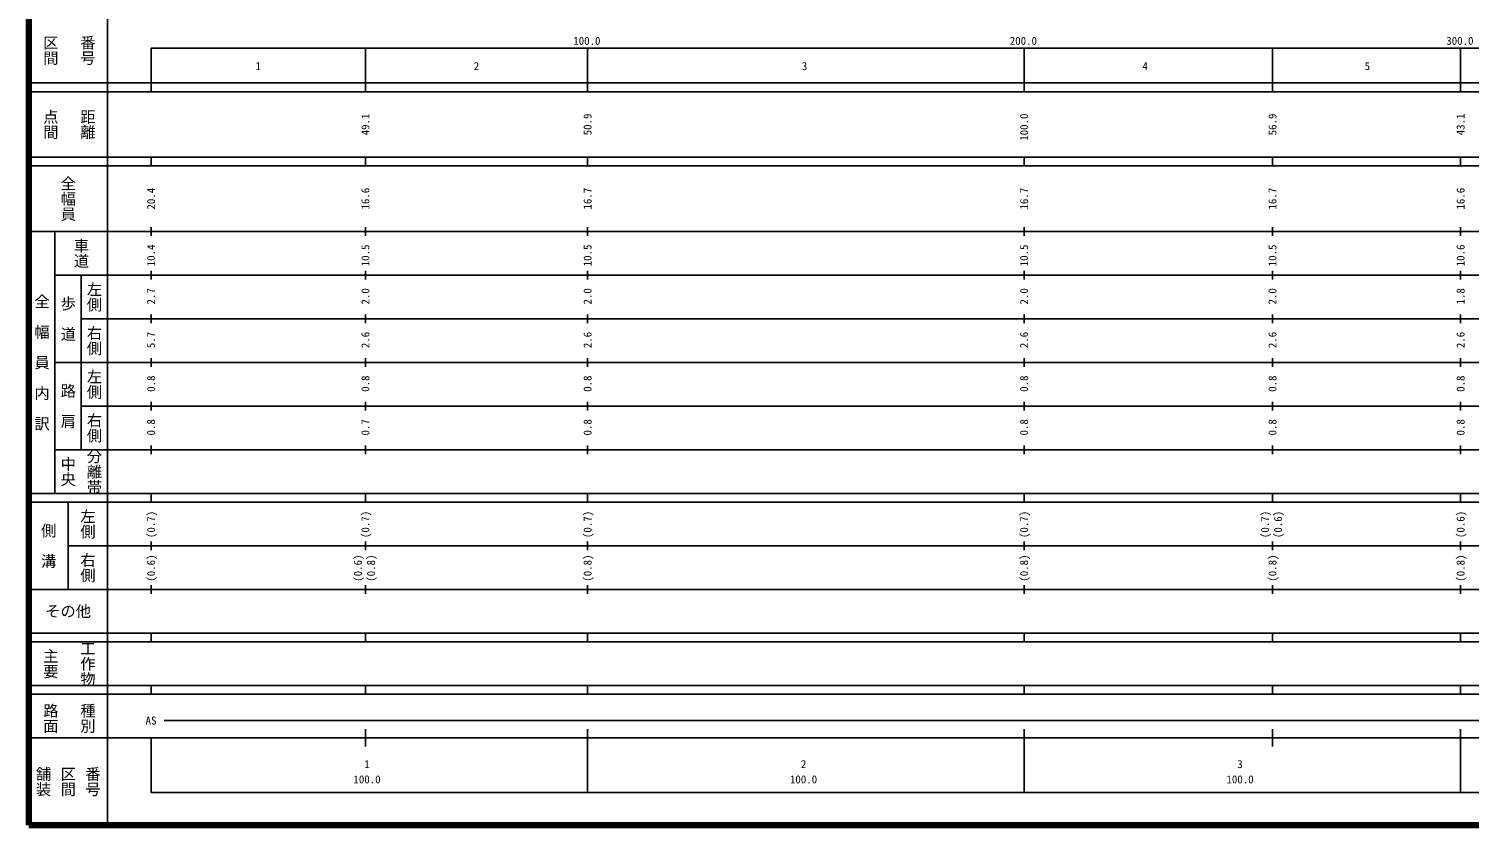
# Model space of a CAD drawing. Units: millimetres on the paper, enlarged 1000 times. Extents: x 40000 to 680000, y 20000 to 380000.
# Drawn here: x 40000 to 369975, y 20000 to 202409 of the extents above; entities that cross this region are included whole.
import ezdxf
from ezdxf.enums import TextEntityAlignment as Align

# ---------------------------------------------------------------- set-up
doc = ezdxf.new("R2010")
doc.units = ezdxf.units.MM
doc.header["$LTSCALE"] = 1000
doc.layers.add('M-TTL', color=2, linetype='Continuous', lineweight=140)
doc.layers.add('M-TTL-BAND', color=7, linetype='Continuous', lineweight=25)
doc.styles.add('@ＭＳ ゴシック', font='')
doc.styles.add('ＭＳ ゴシック', font='')
doc.styles.get('@ＭＳ ゴシック').set_extended_font_data('@MS Gothic')
doc.styles.get('ＭＳ ゴシック').set_extended_font_data('MS Gothic')

msp = doc.modelspace()

# ---------------------------------------------------------------- linework, layer by layer
at = {"layer": 'M-TTL'}
for p, q in [((40000, 380000), (40000, 20000)), ((40000, 20000), (680000, 20000))]:
    msp.add_line(p, q, dxfattribs=at)
at = {"layer": 'M-TTL-BAND'}
for p, q in [((58000, 370000), (58000, 20000)), ((68000, 198000), (579000, 198000)), ((68000, 198000), (68000, 188000)), ((117100, 188000), (117100, 198000)), ((168000, 188000), (168000, 198000)), ((268000, 188000), (268000, 198000)), ((324900, 188000), (324900, 198000)), ((368000, 188000), (368000, 198000)), ((40000, 190000), (579000, 190000)), ((40000, 188000), (579000, 188000)), ((40000, 173000), (579000, 173000)), ((68000, 171000), (68000, 173000)), ((117100, 171000), (117100, 173000)), ((168000, 171000), (168000, 173000)), ((268000, 171000), (268000, 173000)), ((324900, 171000), (324900, 173000)), ((368000, 171000), (368000, 173000)), ((40000, 171000), (579000, 171000)), ((40000, 156000), (579000, 156000)), ((46000, 96000), (46000, 156000)), ((68000, 155000), (68000, 157000)), ((117100, 155000), (117100, 157000)), ((168000, 155000), (168000, 157000)), ((268000, 155000), (268000, 157000)), ((324900, 155000), (324900, 157000)), ((368000, 155000), (368000, 157000)), ((46000, 146000), (579000, 146000)), ((52000, 146000), (52000, 106000)), ((68000, 145000), (68000, 147000)), ((117100, 145000), (117100, 147000)), ((168000, 145000), (168000, 147000)), ((268000, 145000), (268000, 147000)), ((324900, 145000), (324900, 147000)), ((368000, 145000), (368000, 147000)), ((52000, 136000), (579000, 136000)), ((68000, 135000), (68000, 137000)), ((68000, 135000), (68000, 137000)), ((117100, 135000), (117100, 137000)), ((168000, 135000), (168000, 137000)), ((268000, 135000), (268000, 137000)), ((324900, 135000), (324900, 137000)), ((368000, 135000), (368000, 137000)), ((46000, 126000), (579000, 126000)), ((68000, 125000), (68000, 127000)), ((117100, 125000), (117100, 127000)), ((168000, 125000), (168000, 127000)), ((268000, 125000), (268000, 127000)), ((324900, 125000), (324900, 127000)), ((368000, 125000), (368000, 127000)), ((52000, 116000), (579000, 116000)), ((68000, 115000), (68000, 117000)), ((117100, 115000), (117100, 117000)), ((168000, 115000), (168000, 117000)), ((268000, 115000), (268000, 117000)), ((324900, 115000), (324900, 117000)), ((368000, 115000), (368000, 117000)), ((46000, 106000), (579000, 106000)), ((68000, 105000), (68000, 107000)), ((117100, 105000), (117100, 107000)), ((168000, 105000), (168000, 107000)), ((268000, 105000), (268000, 107000)), ((268000, 105000), (268000, 107000)), ((324900, 105000), (324900, 107000)), ((368000, 105000), (368000, 107000)), ((40000, 96000), (579000, 96000)), ((68000, 94000), (68000, 96000)), ((117100, 94000), (117100, 96000)), ((168000, 94000), (168000, 96000)), ((268000, 94000), (268000, 96000)), ((324900, 94000), (324900, 96000)), ((368000, 94000), (368000, 96000)), ((40000, 94000), (579000, 94000)), ((49000, 94000), (49000, 74000)), ((49000, 84000), (579000, 84000)), ((68000, 83000), (68000, 85000)), ((117100, 83000), (117100, 85000)), ((168000, 83000), (168000, 85000)), ((268000, 83000), (268000, 85000)), ((324900, 83000), (324900, 85000)), ((368000, 83000), (368000, 85000)), ((40000, 74000), (579000, 74000)), ((68000, 73000), (68000, 75000)), ((117100, 73000), (117100, 75000)), ((168000, 73000), (168000, 75000)), ((268000, 73000), (268000, 75000)), ((324900, 73000), (324900, 75000)), ((368000, 73000), (368000, 75000)), ((40000, 64000), (579000, 64000)), ((68000, 62000), (68000, 64000)), ((117100, 62000), (117100, 64000)), ((168000, 62000), (168000, 64000)), ((268000, 62000), (268000, 64000)), ((324900, 62000), (324900, 64000)), ((368000, 62000), (368000, 64000)), ((40000, 62000), (579000, 62000)), ((40000, 52000), (579000, 52000)), ((40000, 50000), (579000, 50000)), ((68000, 50000), (68000, 52000)), ((117100, 50000), (117100, 52000)), ((168000, 50000), (168000, 52000)), ((268000, 50000), (268000, 52000)), ((324900, 50000), (324900, 52000)), ((368000, 50000), (368000, 52000)), ((71000, 44000), (565498, 44000)), ((40000, 40000), (579000, 40000)), ((68000, 40000), (68000, 27500)), ((117100, 38000), (117100, 42000)), ((168000, 27500), (168000, 42000)), ((268000, 27500), (268000, 42000)), ((324900, 38000), (324900, 42000)), ((368000, 27500), (368000, 42000)), ((68000, 27500), (579000, 27500))]:
    msp.add_line(p, q, dxfattribs=at)

# ---------------------------------------------------------------- texts
at = {"layer": 'M-TTL-BAND', "style": '@ＭＳ ゴシック'}
for s, p in [('区間', (45000, 197500)), ('番号', (53500, 197500)), ('点間', (45000, 180500)), ('距離', (53500, 180500)), ('全幅員', (49000, 163500)), ('車道', (52000, 151000)), ('左側', (55000, 141000)), ('全\u3000幅\u3000員\u3000内\u3000訳', (43000, 126000)), ('歩\u3000道', (49000, 136000)), ('右側', (55000, 131000)), ('左側', (55000, 121000)), ('路\u3000肩', (49000, 116000)), ('右側', (55000, 111000)), ('分離帯', (55000, 101000)), ('中央', (49000, 101000)), ('左側', (53500, 89000)), ('側\u3000溝', (44500, 84000)), ('右側', (53500, 79000)), ('主要', (45000, 57000)), ('工作物', (53500, 57000)), ('路面', (45000, 44500)), ('種別', (53500, 44500)), ('舗装', (43333, 30000)), ('区間', (49000, 30000)), ('番号', (54667, 30000))]:
    msp.add_text(s, height=2566, rotation=270, dxfattribs=at).set_placement(p, align=Align.MIDDLE_CENTER)
at = {"layer": 'M-TTL-BAND', "style": 'ＭＳ ゴシック'}
for s, p in [('100.0', (167844, 198195)), ('200.0', (267844, 198195)), ('300.0', (367844, 198195)), ('1', (92570, 192405)), ('2', (142561, 192405)), ('3', (217717, 192405)), ('4', (295738, 192405)), ('5', (346630, 192405)), ('AS', (68000, 42500)), ('1', (117481, 32523)), ('2', (217481, 32523)), ('3', (317481, 32523)), ('100.0', (117481, 29033)), ('100.0', (217481, 29033)), ('100.0', (317481, 29033))]:
    msp.add_text(s, height=1833, dxfattribs=at).set_placement(p, align=Align.BOTTOM_CENTER)
for s, p in [('49.1', (117100, 183000)), ('50.9', (168000, 183000)), ('100.0', (268000, 183000)), ('56.9', (324900, 183000)), ('43.1', (368000, 183000)), ('20.4', (68000, 166000)), ('16.6', (117100, 166000)), ('16.7', (168000, 166000)), ('16.7', (268000, 166000)), ('16.7', (324900, 166000)), ('16.6', (368000, 166000)), ('10.4', (68000, 153000)), ('10.5', (117100, 153000)), ('10.5', (168000, 153000)), ('10.5', (268000, 153000)), ('10.5', (324900, 153000)), ('10.6', (368000, 153000)), ('2.7', (68000, 143000)), ('2.0', (117100, 143000)), ('2.0', (168000, 143000)), ('2.0', (268000, 143000)), ('2.0', (324900, 143000)), ('1.8', (368000, 143000)), ('5.7', (68000, 133000)), ('2.6', (117100, 133000)), ('2.6', (168000, 133000)), ('2.6', (268000, 133000)), ('2.6', (324900, 133000)), ('2.6', (368000, 133000)), ('0.8', (68000, 123000)), ('0.8', (117100, 123000)), ('0.8', (168000, 123000)), ('0.8', (268000, 123000)), ('0.8', (324900, 123000)), ('0.8', (368000, 123000)), ('0.8', (68000, 113000)), ('0.7', (117100, 113000)), ('0.8', (168000, 113000)), ('0.8', (268000, 113000)), ('0.8', (324900, 113000)), ('0.8', (368000, 113000)), ('(0.7)', (68000, 92000)), ('(0.7)', (117100, 92000)), ('(0.7)', (168000, 92000)), ('(0.7)', (268000, 92000)), ('(0.6)', (368000, 92000)), ('(0.6)', (68000, 82000)), ('(0.8)', (168000, 82000)), ('(0.8)', (268000, 82000)), ('(0.8)', (324900, 82000)), ('(0.8)', (368000, 82000))]:
    msp.add_text(s, height=1833, rotation=90, dxfattribs=at).set_placement(p, align=Align.MIDDLE_RIGHT)
for s, p in [('(0.7)', (324650, 88875)), ('(0.6)', (327650, 88875)), ('(0.6)', (116850, 78875)), ('(0.8)', (119850, 78875))]:
    msp.add_text(s, height=1833, rotation=90, dxfattribs=at).set_placement(p, align=Align.BOTTOM_CENTER)
msp.add_text('その他', height=2566, dxfattribs=at).set_placement((49000, 69000), align=Align.MIDDLE_CENTER)

doc.saveas('drawing.dxf')
